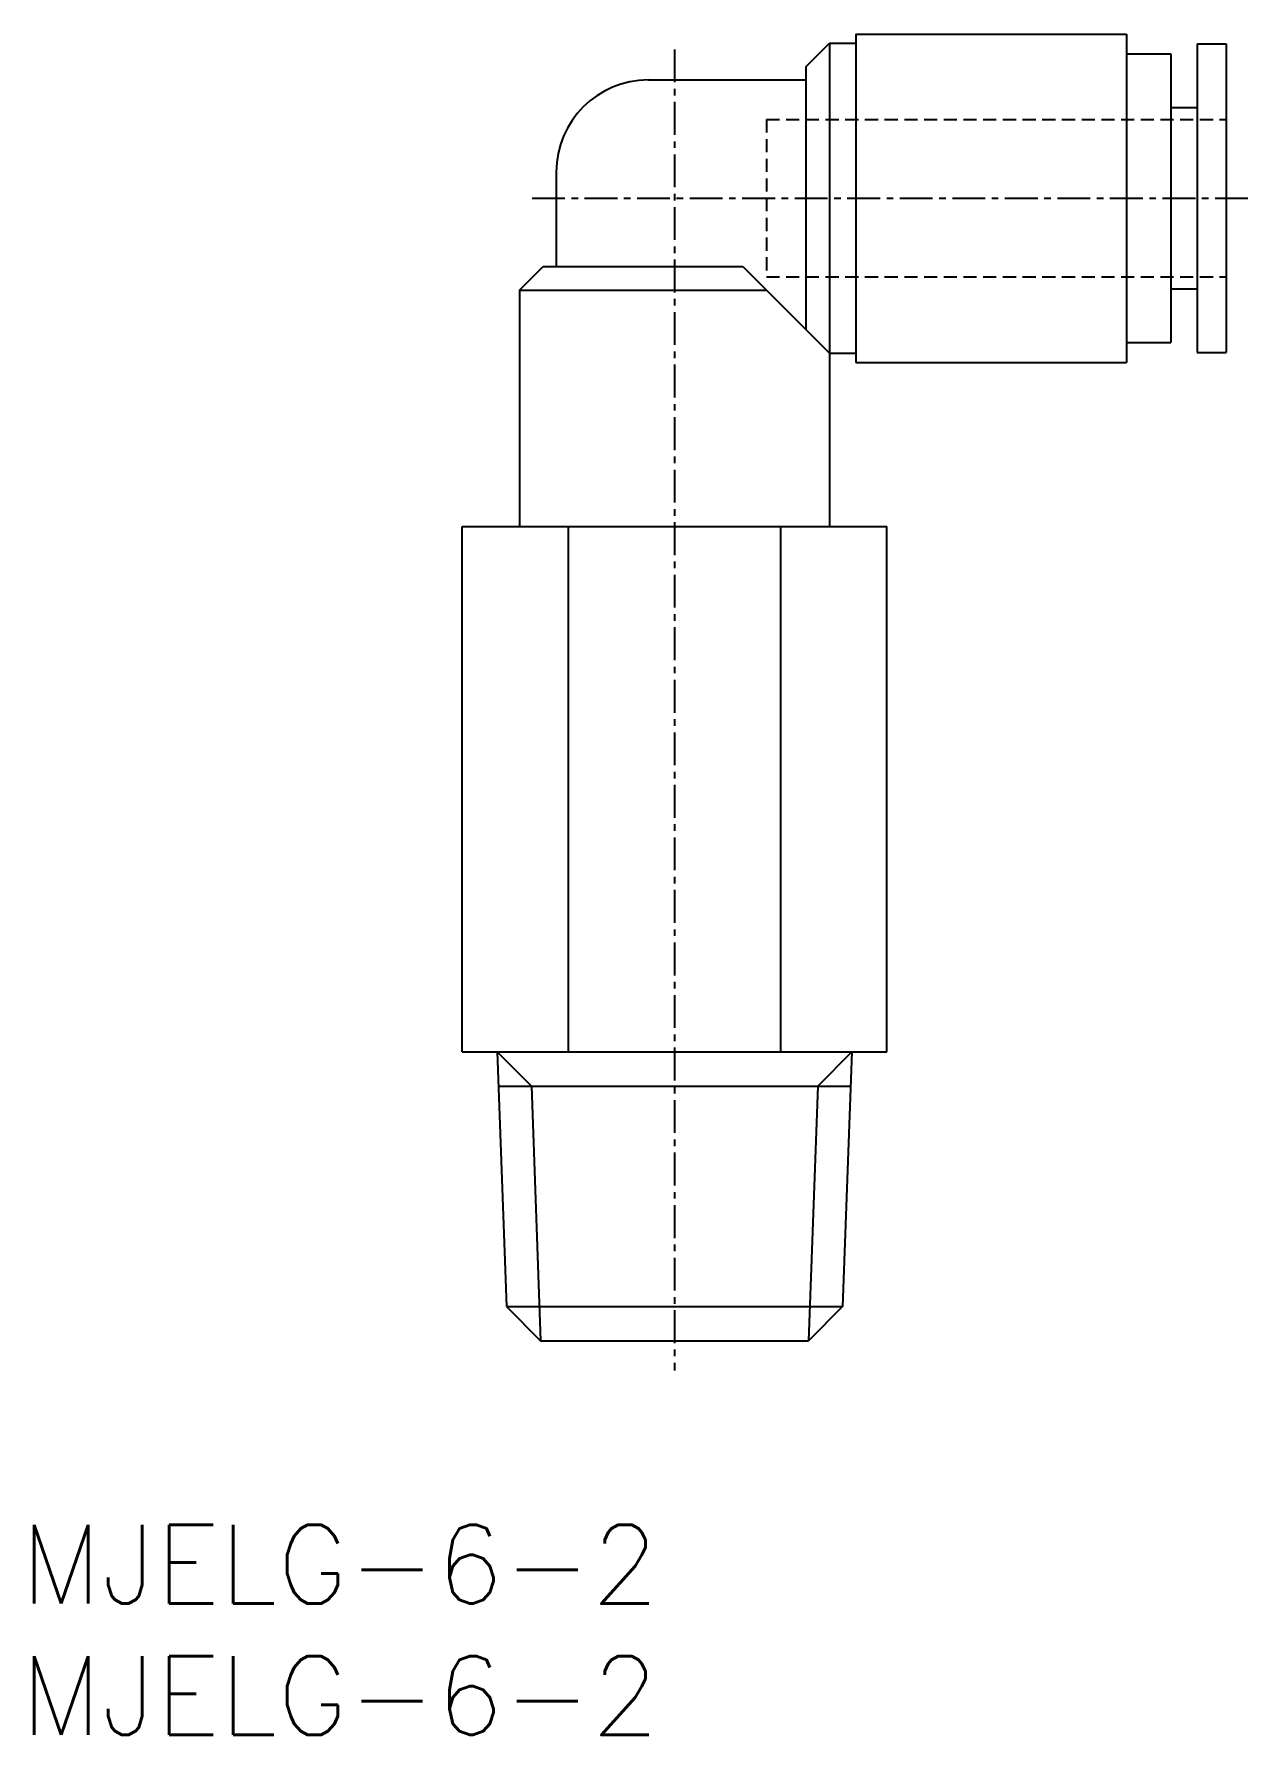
# Model space of a CAD drawing. Extents: x 0.5 to 46.9, y 0 to 64.8.
import ezdxf

# ---------------------------------------------------------------- set-up
doc = ezdxf.new("R2010")
doc.units = 0
doc.linetypes.add('CENTER', pattern=[2, 1.25, -0.25, 0.25, -0.25])
doc.linetypes.add('DASHED', pattern=[0.75, 0.5, -0.25])
doc.layers.get('0').update_dxf_attribs({"linetype": 'CONTINUOUS'})
doc.layers.add('CENTER', color=1, linetype='CENTER')
doc.styles.get("Standard").update_dxf_attribs({"font": 'txt.shx'})

# ---------------------------------------------------------------- blocks, each defined once
blk = doc.blocks.new('*U4')
at = {"color": 7, "linetype": 'CONTINUOUS'}
blk.add_text('MJELG-6-2', height=3, dxfattribs=at).set_placement((0, 5))
blk = doc.blocks.new('*U5')
at = {"color": 7, "linetype": 'CONTINUOUS'}
blk.add_text('MJELG-6-2', height=3, dxfattribs=at).set_placement((0, 0))

msp = doc.modelspace()

# ---------------------------------------------------------------- linework, layer by layer
at = {"color": 7, "linetype": 'CONTINUOUS'}
for p, q in [((31.796, 64.756), (31.796, 52.256)), ((31.796, 64.756), (42.096, 64.756)), ((42.096, 64.756), (42.096, 52.256)), ((29.896, 63.506), (30.796, 64.406)), ((30.796, 64.406), (31.796, 64.406)), ((30.796, 64.406), (30.796, 46.006)), ((44.796, 64.381), (45.896, 64.381)), ((44.796, 64.381), (44.796, 52.631)), ((45.896, 64.381), (45.896, 52.631)), ((29.896, 63.506), (29.896, 53.506)), ((42.096, 64.006), (43.796, 64.006)), ((43.796, 64.006), (43.796, 53.006)), ((23.896, 63.006), (29.896, 63.006)), ((43.796, 61.956), (44.796, 61.956)), ((20.396, 59.506), (20.396, 55.906)), ((18.996, 55.006), (19.896, 55.906)), ((19.896, 55.906), (27.496, 55.906)), ((27.496, 55.906), (30.796, 52.606)), ((43.796, 55.056), (44.796, 55.056)), ((18.996, 55.006), (28.396, 55.006)), ((18.996, 55.006), (18.996, 46.006)), ((30.796, 52.606), (31.796, 52.606)), ((42.096, 53.006), (43.796, 53.006)), ((44.796, 52.631), (45.896, 52.631)), ((31.796, 52.256), (42.096, 52.256)), ((16.814, 26.006), (16.814, 46.006)), ((16.814, 46.006), (32.979, 46.006)), ((20.855, 26.006), (20.855, 46.006)), ((28.938, 26.006), (28.938, 46.006)), ((32.979, 26.006), (32.979, 46.006)), ((16.814, 26.006), (32.979, 26.006)), ((18.146, 26.006), (19.446, 24.706)), ((18.146, 26.006), (18.496, 16.306)), ((31.646, 26.006), (31.296, 16.306)), ((18.193, 24.706), (31.6, 24.706)), ((18.496, 16.306), (19.796, 15.006)), ((18.496, 16.306), (31.296, 16.306)), ((31.296, 16.306), (29.996, 15.006)), ((19.796, 15.006), (29.996, 15.006))]:
    msp.add_line(p, q, dxfattribs=at)
at = {"color": 3, "linetype": 'DASHED'}
for p, q in [((28.396, 61.506), (28.396, 55.506)), ((28.396, 61.506), (45.896, 61.506)), ((28.396, 55.506), (45.896, 55.506))]:
    msp.add_line(p, q, dxfattribs=at)
at = {"color": 3, "linetype": 'CONTINUOUS'}
for p, q in [((31.646, 26.006), (30.346, 24.706)), ((19.446, 24.706), (19.796, 15.006)), ((30.346, 24.706), (29.996, 15.006))]:
    msp.add_line(p, q, dxfattribs=at)
at = {"color": 7, "linetype": 'CONTINUOUS'}
msp.add_arc((23.896, 59.506), 3.5, 89.99998, 179.99996, dxfattribs=at)
at = {"layer": 'CENTER', "color": 1, "linetype": 'CENTER'}
for p, q in [((24.896, 64.169), (24.896, 13.876)), ((19.473, 58.506), (46.879, 58.506))]:
    msp.add_line(p, q, dxfattribs=at)

# ---------------------------------------------------------------- block references
at = {"color": 7, "linetype": 'CONTINUOUS'}
for name in ['*U4', '*U5']:
    msp.add_blockref(name, (0, 0), dxfattribs=at)

doc.saveas('drawing.dxf')
